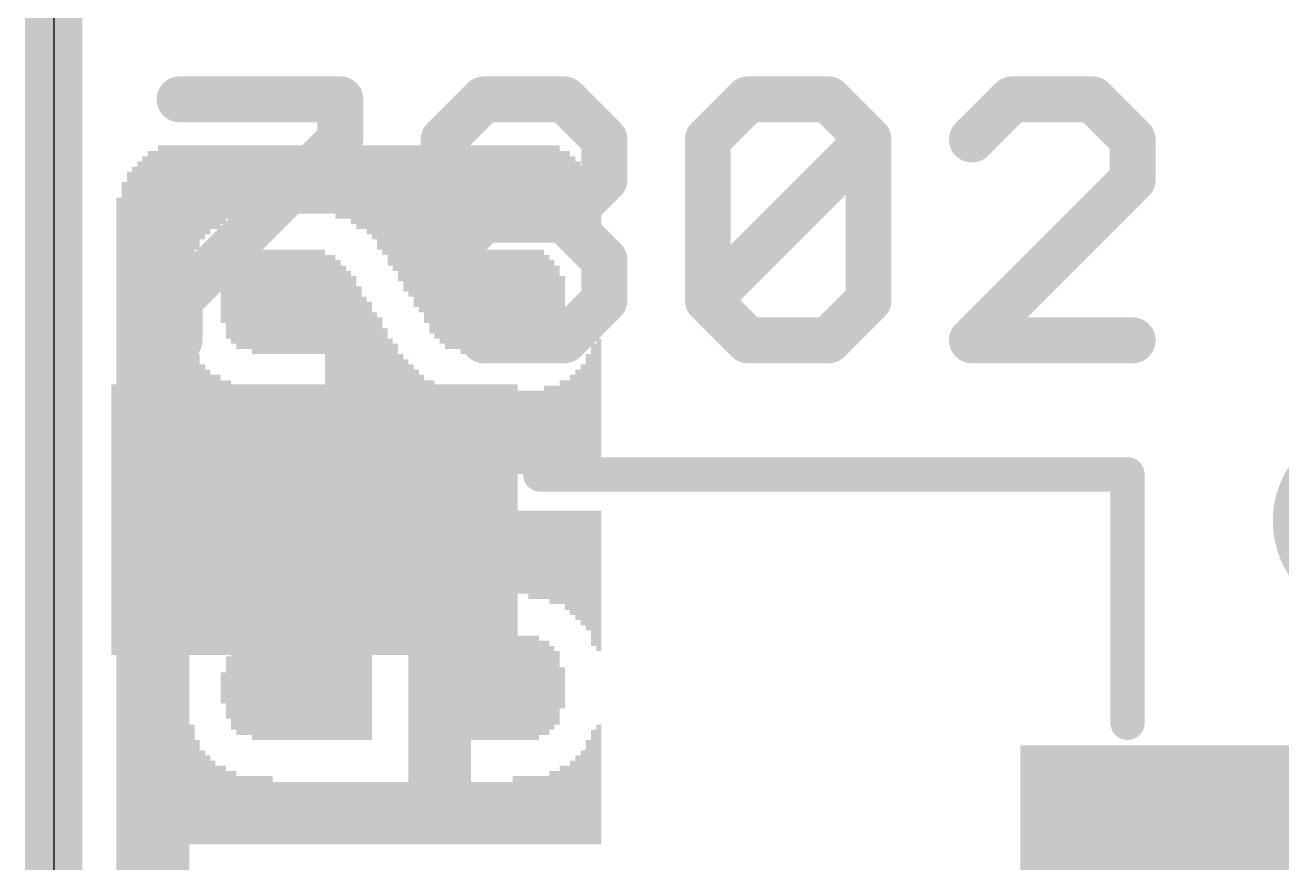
# Model space of a CAD drawing. Extents: x -9.1 to 30.1, y -12.8 to 22.4.
# Drawn here: x -5.27 to 0.29, y 8.58 to 12.29 of the extents above; entities that cross this region are included whole.
import ezdxf

# ---------------------------------------------------------------- set-up
doc = ezdxf.new("R2010")
doc.units = 0
for name, color, linetype in [('1', 12, 'CONTINUOUS'), ('16', 5, 'CONTINUOUS'), ('18', 110, 'CONTINUOUS'), ('20', 53, 'CONTINUOUS'), ('21', 40, 'CONTINUOUS'), ('22', 6, 'CONTINUOUS')]:
    doc.layers.add(name, color=color, linetype=linetype)

# ---------------------------------------------------------------- blocks, each defined once
blk = doc.blocks.new('RECT')
blk.add_solid([(-0.5, -0.5), (0.5, -0.5), (-0.5, 0.5), (0.5, 0.5)])
blk = doc.blocks.new('ROUNDV')
at = {"const_width": 0.5}
blk.add_lwpolyline([(0, -0.25, 1), (0, 0.25, 1), (0, -0.25)], format="xyb", dxfattribs=at)

msp = doc.modelspace()

# ---------------------------------------------------------------- linework, layer by layer
at = {"layer": '1', "const_width": 0.254}
msp.add_lwpolyline([(-5.1435, -4.1275), (-5.1435, 18.7325)], dxfattribs=at)
at = {"layer": '16', "const_width": 0.254}
msp.add_lwpolyline([(-5.1435, -4.1275), (-5.1435, 18.7325)], dxfattribs=at)
at = {"layer": '20'}
msp.add_line((-5.1435, 16.1925), (-5.1435, -1.5875), dxfattribs=at)
at = {"layer": '21'}
for points, const_width in [([(-4.5867, 11.9643), (-3.8749, 11.9643)], 0.2032), ([(-3.8749, 11.9643), (-3.8749, 11.7864)], 0.2032), ([(-3.4173, 11.7864), (-3.2393, 11.9643)], 0.2032), ([(-3.2393, 11.9643), (-2.8834, 11.9643)], 0.2032), ([(-2.8834, 11.9643), (-2.7055, 11.7864)], 0.2032), ([(-2.2479, 11.7864), (-2.07, 11.9643)], 0.2032), ([(-2.07, 11.9643), (-1.714, 11.9643)], 0.2032), ([(-1.714, 11.9643), (-1.5361, 11.7864)], 0.2032), ([(-0.9006, 11.9643), (-1.0785, 11.7864)], 0.2032), ([(-0.5447, 11.9643), (-0.9006, 11.9643)], 0.2032), ([(-0.3667, 11.7864), (-0.5447, 11.9643)], 0.2032), ([(-3.8749, 11.7864), (-4.5867, 11.0746)], 0.2032), ([(-3.4173, 11.6084), (-3.4173, 11.7864)], 0.2032), ([(-2.7055, 11.7864), (-2.7055, 11.6084)], 0.2032), ([(-2.2479, 11.0746), (-2.2479, 11.7864)], 0.2032), ([(-2.2479, 11.0746), (-1.5361, 11.7864)], 0.2032), ([(-1.5361, 11.7864), (-1.5361, 11.0746)], 0.2032), ([(-0.3667, 11.6084), (-0.3667, 11.7864)], 0.2032), ([(-3.2393, 11.4305), (-3.4173, 11.6084)], 0.2032), ([(-2.7055, 11.6084), (-2.8834, 11.4305)], 0.2032), ([(-1.0785, 10.8966), (-0.3667, 11.6084)], 0.2032), ([(-3.4173, 11.2525), (-3.2393, 11.4305)], 0.2032), ([(-3.2393, 11.4305), (-2.8834, 11.4305)], 0.2032), ([(-2.8834, 11.4305), (-2.7055, 11.2525)], 0.2032), ([(-3.4173, 11.0746), (-3.4173, 11.2525)], 0.2032), ([(-2.7055, 11.2525), (-2.7055, 11.0746)], 0.2032), ([(-4.5867, 11.0746), (-4.5867, 10.8966)], 0.2032), ([(-3.2393, 10.8966), (-3.4173, 11.0746)], 0.2032), ([(-2.7055, 11.0746), (-2.8834, 10.8966)], 0.2032), ([(-2.07, 10.8966), (-2.2479, 11.0746)], 0.2032), ([(-1.5361, 11.0746), (-1.714, 10.8966)], 0.2032), ([(-2.8834, 10.8966), (-3.2393, 10.8966)], 0.2032), ([(-1.714, 10.8966), (-2.07, 10.8966)], 0.2032), ([(-0.3667, 10.8966), (-1.0785, 10.8966)], 0.2032), ([(-2.9895, 10.3025), (-0.3895, 10.3025)], 0.1524), ([(-0.3895, 10.3025), (-0.3895, 9.2025)], 0.1524), ([(-4.6895, 9.4025), (-4.6895, 5.2025)], 0.1524)]:
    msp.add_lwpolyline(points, dxfattribs=dict(at, const_width=const_width))
for points, const_width in [([(-4.5867, 12.0151, 1), (-4.5867, 11.9135)], 0.1016), ([(-3.8241, 11.9643, 1), (-3.9257, 11.9643)], 0.1016), ([(-3.8749, 11.9135, 1), (-3.8749, 12.0151)], 0.1016), ([(-3.2393, 12.0151, 1), (-3.2393, 11.9135)], 0.1016), ([(-3.2034, 11.9284, 1), (-3.2753, 12.0002)], 0.1016), ([(-2.8475, 12.0002, 1), (-2.9194, 11.9284)], 0.1016), ([(-2.8834, 11.9135, 1), (-2.8834, 12.0151)], 0.1016), ([(-2.07, 12.0151, 1), (-2.07, 11.9135)], 0.1016), ([(-2.034, 11.9284, 1), (-2.1059, 12.0002)], 0.1016), ([(-1.6781, 12.0002, 1), (-1.75, 11.9284)], 0.1016), ([(-1.714, 11.9135, 1), (-1.714, 12.0151)], 0.1016), ([(-0.9006, 12.0151, 1), (-0.9006, 11.9135)], 0.1016), ([(-0.8646, 11.9284, 1), (-0.9365, 12.0002)], 0.1016), ([(-0.5087, 12.0002, 1), (-0.5806, 11.9284)], 0.1016), ([(-0.5447, 11.9135, 1), (-0.5447, 12.0151)], 0.1016), ([(-3.839, 11.7504, 1), (-3.9108, 11.8223)], 0.1016), ([(-3.3665, 11.7864, 1), (-3.4681, 11.7864)], 0.1016), ([(-3.4532, 11.8223, 1), (-3.3814, 11.7504)], 0.1016), ([(-2.6547, 11.7864, 1), (-2.7563, 11.7864)], 0.1016), ([(-2.7414, 11.7504, 1), (-2.6696, 11.8223)], 0.1016), ([(-2.1971, 11.7864, 1), (-2.2987, 11.7864)], 0.1016), ([(-2.2838, 11.8223, 1), (-2.212, 11.7504)], 0.1016), ([(-1.4853, 11.7864, 1), (-1.5869, 11.7864)], 0.1016), ([(-1.5002, 11.7504, 1), (-1.572, 11.8223)], 0.1016), ([(-1.572, 11.7504, 1), (-1.5002, 11.8223)], 0.1016), ([(-1.1144, 11.8223, 1), (-1.0426, 11.7504)], 0.1016), ([(-0.3159, 11.7864, 1), (-0.4175, 11.7864)], 0.1016), ([(-0.4026, 11.7504, 1), (-0.3308, 11.8223)], 0.1016), ([(-3.9257, 11.7864, 1), (-3.8241, 11.7864)], 0.1016), ([(-3.3814, 11.6443, 1), (-3.4532, 11.5725)], 0.1016), ([(-2.6696, 11.5725, 1), (-2.7414, 11.6443)], 0.1016), ([(-0.3308, 11.5725, 1), (-0.4026, 11.6443)], 0.1016), ([(-3.4681, 11.6084, 1), (-3.3665, 11.6084)], 0.1016), ([(-2.7563, 11.6084, 1), (-2.6547, 11.6084)], 0.1016), ([(-0.4175, 11.6084, 1), (-0.3159, 11.6084)], 0.1016), ([(-3.2393, 11.4813, 1), (-3.2393, 11.3797)], 0.1016), ([(-3.2034, 11.3945, 1), (-3.2753, 11.4664)], 0.1016), ([(-2.8475, 11.4664, 1), (-2.9194, 11.3945)], 0.1016), ([(-2.8834, 11.3797, 1), (-2.8834, 11.4813)], 0.1016), ([(-3.2753, 11.3945, 1), (-3.2034, 11.4664)], 0.1016), ([(-2.9194, 11.4664, 1), (-2.8475, 11.3945)], 0.1016), ([(-3.3665, 11.2525, 1), (-3.4681, 11.2525)], 0.1016), ([(-2.6547, 11.2525, 1), (-2.7563, 11.2525)], 0.1016), ([(-3.4532, 11.2884, 1), (-3.3814, 11.2166)], 0.1016), ([(-2.7414, 11.2166, 1), (-2.6696, 11.2884)], 0.1016), ([(-4.5359, 11.0746, 1), (-4.6375, 11.0746)], 0.1016), ([(-4.6226, 11.1105, 1), (-4.5508, 11.0386)], 0.1016), ([(-3.3814, 11.1105, 1), (-3.4532, 11.0386)], 0.1016), ([(-2.6696, 11.0386, 1), (-2.7414, 11.1105)], 0.1016), ([(-2.212, 11.1105, 1), (-2.2838, 11.0386)], 0.1016), ([(-2.2838, 11.1105, 1), (-2.212, 11.0386)], 0.1016), ([(-1.5002, 11.0386, 1), (-1.572, 11.1105)], 0.1016), ([(-3.4681, 11.0746, 1), (-3.3665, 11.0746)], 0.1016), ([(-2.7563, 11.0746, 1), (-2.6547, 11.0746)], 0.1016), ([(-2.2987, 11.0746, 1), (-2.1971, 11.0746)], 0.1016), ([(-1.5869, 11.0746, 1), (-1.4853, 11.0746)], 0.1016), ([(-3.2393, 10.9474, 1), (-3.2393, 10.8458)], 0.1016), ([(-3.2753, 10.8607, 1), (-3.2034, 10.9325)], 0.1016), ([(-2.9194, 10.9325, 1), (-2.8475, 10.8607)], 0.1016), ([(-2.8834, 10.8458, 1), (-2.8834, 10.9474)], 0.1016), ([(-2.07, 10.9474, 1), (-2.07, 10.8458)], 0.1016), ([(-2.1059, 10.8607, 1), (-2.034, 10.9325)], 0.1016), ([(-1.75, 10.9325, 1), (-1.6781, 10.8607)], 0.1016), ([(-1.714, 10.8458, 1), (-1.714, 10.9474)], 0.1016), ([(-1.0785, 10.9474, 1), (-1.0785, 10.8458)], 0.1016), ([(-1.1144, 10.9325, 1), (-1.0426, 10.8607)], 0.1016), ([(-0.3667, 10.8458, 1), (-0.3667, 10.9474)], 0.1016), ([(-4.6375, 10.8966, 1), (-4.5359, 10.8966)], 0.1016), ([(-2.9895, 10.3406, 1), (-2.9895, 10.2644)], 0.0762), ([(-0.3514, 10.3025, 1), (-0.4276, 10.3025)], 0.0762), ([(-0.3895, 10.2644, 1), (-0.3895, 10.3406)], 0.0762), ([(-4.6514, 9.4025, 1), (-4.7276, 9.4025)], 0.0762), ([(-0.4276, 9.2025, 1), (-0.3514, 9.2025)], 0.0762)]:
    msp.add_lwpolyline(points, format="xyb", dxfattribs=dict(at, const_width=const_width))

# ---------------------------------------------------------------- block references
at = {"layer": '1'}
for p, xscale, yscale in [((-3.9895, 10.1025), 1.8, 1.2), ((-0.0895, 8.8025), 1.55, 0.6)]:
    msp.add_blockref('RECT', p, dxfattribs=dict(at, xscale=xscale, yscale=yscale))
at = {"layer": '18', "xscale": 0.889, "yscale": 0.889}
msp.add_blockref('ROUNDV', (0.6985, 10.0965), dxfattribs=at)
msp.add_blockref('ROUNDV', (0.6985, 10.0965), dxfattribs=at)
at = {"layer": '22', "rotation": 270}
for p, xscale, yscale in [((-4.6702, 11.0325), 1.4554, 0.0231), ((-4.6471, 11.0325), 1.4554, 0.0231), ((-4.6239, 11.0325), 1.4554, 0.0231), ((-4.6008, 11.0325), 1.4554, 0.0231), ((-4.5777, 11.0325), 1.4554, 0.0231), ((-4.5546, 11.0325), 1.4554, 0.0231), ((-4.5315, 11.5062), 0.508, 0.0231), ((-4.5085, 11.5291), 0.4623, 0.0229), ((-4.4855, 11.5519), 0.4166, 0.0231), ((-4.4624, 11.5633), 0.3937, 0.0231), ((-4.4393, 11.5748), 0.3708, 0.0231), ((-4.4162, 11.5748), 0.3708, 0.0231), ((-4.3931, 11.5862), 0.348, 0.0231), ((-4.3699, 11.5976), 0.3251, 0.0231), ((-4.3468, 11.5976), 0.3251, 0.0231), ((-4.3237, 11.5976), 0.3251, 0.0231), ((-4.3006, 11.6091), 0.3023, 0.0231), ((-4.2775, 11.6091), 0.3023, 0.0231), ((-4.2545, 11.6091), 0.3023, 0.0229), ((-4.2315, 11.6091), 0.3023, 0.0231), ((-4.2084, 11.6091), 0.3023, 0.0231), ((-4.1853, 11.6091), 0.3023, 0.0231), ((-4.1622, 11.6091), 0.3023, 0.0231), ((-4.1391, 11.6091), 0.3023, 0.0231), ((-4.1159, 11.6091), 0.3023, 0.0231), ((-4.0928, 11.6091), 0.3023, 0.0231), ((-4.0697, 11.6091), 0.3023, 0.0231), ((-4.0466, 11.6091), 0.3023, 0.0231), ((-4.0235, 11.6091), 0.3023, 0.0231), ((-4.0005, 11.6091), 0.3023, 0.0229), ((-3.9775, 11.6091), 0.3023, 0.0231), ((-3.9544, 11.6091), 0.3023, 0.0231), ((-3.9313, 11.6091), 0.3023, 0.0231), ((-3.9082, 11.6091), 0.3023, 0.0231), ((-3.8851, 11.5976), 0.3251, 0.0231), ((-3.8619, 11.5976), 0.3251, 0.0231), ((-3.8388, 11.5976), 0.3251, 0.0231), ((-3.8157, 11.5862), 0.348, 0.0231), ((-3.7926, 11.5748), 0.3708, 0.0231), ((-3.7695, 11.5748), 0.3708, 0.0231), ((-3.7465, 11.5633), 0.3937, 0.0229), ((-3.7235, 11.5519), 0.4166, 0.0231), ((-3.7004, 11.5291), 0.4623, 0.0231), ((-3.6773, 11.5176), 0.4851, 0.0231), ((-3.6542, 11.4935), 0.5334, 0.0231), ((-3.6311, 11.4821), 0.5563, 0.0231), ((-3.6079, 11.4592), 0.602, 0.0231), ((-3.5848, 11.4364), 0.6477, 0.0231), ((-3.5617, 11.4249), 0.6706, 0.0231), ((-3.5386, 11.4021), 0.7163, 0.0231), ((-3.5155, 11.3906), 0.7391, 0.0231), ((-3.4925, 11.3665), 0.7874, 0.0229), ((-3.4695, 11.3436), 0.8331, 0.0231), ((-3.4464, 11.3322), 0.856, 0.0231), ((-3.4233, 11.3208), 0.8788, 0.0231), ((-3.4002, 11.3094), 0.9017, 0.0231), ((-3.3771, 11.3094), 0.9017, 0.0231), ((-3.3539, 11.6091), 0.3023, 0.0231), ((-3.3308, 11.6091), 0.3023, 0.0231), ((-3.3077, 11.6091), 0.3023, 0.0231), ((-3.2846, 11.6091), 0.3023, 0.0231), ((-3.2615, 11.6091), 0.3023, 0.0231), ((-3.2385, 11.6091), 0.3023, 0.0229), ((-3.2155, 11.6091), 0.3023, 0.0231), ((-3.1924, 11.6091), 0.3023, 0.0231), ((-3.1693, 11.6091), 0.3023, 0.0231), ((-3.1462, 11.6091), 0.3023, 0.0231), ((-3.1231, 11.6091), 0.3023, 0.0231), ((-3.0999, 11.6091), 0.3023, 0.0231), ((-3.0768, 11.6091), 0.3023, 0.0231), ((-3.0537, 11.6091), 0.3023, 0.0231), ((-3.0306, 11.6091), 0.3023, 0.0231), ((-3.0075, 11.6091), 0.3023, 0.0231), ((-2.9845, 11.6091), 0.3023, 0.0229), ((-2.9615, 11.5976), 0.3251, 0.0231), ((-2.9384, 11.5976), 0.3251, 0.0231), ((-2.9153, 11.5976), 0.3251, 0.0231), ((-4.7625, 10.9969), 1.3843, 0.0229), ((-4.7395, 11.0084), 1.4072, 0.0231), ((-4.7164, 11.0198), 1.43, 0.0231), ((-4.6933, 11.0198), 1.43, 0.0231), ((-2.8922, 11.5735), 0.3226, 0.0231), ((-2.8691, 11.5735), 0.3226, 0.0231), ((-2.8459, 11.5507), 0.3226, 0.0231), ((-2.8228, 11.5278), 0.3226, 0.0231), ((-4.8086, 10.9741), 1.3386, 0.0231), ((-4.7855, 10.9855), 1.3614, 0.0231), ((-2.7997, 11.5049), 0.3226, 0.0231), ((-2.7766, 11.4706), 0.3454, 0.0231), ((-4.8317, 10.9512), 1.2929, 0.0231), ((-2.7535, 11.4249), 0.3454, 0.0231), ((-4.8548, 10.9169), 1.2243, 0.0231), ((-2.7305, 11.3894), 0.3251, 0.0229), ((-4.2775, 11.0782), 0.4394, 0.0231), ((-4.2545, 11.0668), 0.4623, 0.0229), ((-4.2315, 11.0668), 0.4623, 0.0231), ((-4.2084, 11.0668), 0.4623, 0.0231), ((-4.1853, 11.0668), 0.4623, 0.0231), ((-4.1622, 11.0668), 0.4623, 0.0231), ((-4.1391, 11.0668), 0.4623, 0.0231), ((-4.1159, 11.0668), 0.4623, 0.0231), ((-4.0928, 11.0668), 0.4623, 0.0231), ((-4.0697, 11.0668), 0.4623, 0.0231), ((-4.0466, 11.0668), 0.4623, 0.0231), ((-4.0235, 11.0668), 0.4623, 0.0231), ((-4.0005, 11.0668), 0.4623, 0.0229), ((-3.9775, 11.0668), 0.4623, 0.0231), ((-3.9544, 11.0668), 0.4623, 0.0231), ((-3.3539, 11.0782), 0.4394, 0.0231), ((-3.3308, 11.0668), 0.4623, 0.0231), ((-3.3077, 11.0668), 0.4623, 0.0231), ((-3.2846, 11.0668), 0.4623, 0.0231), ((-3.2615, 11.0668), 0.4623, 0.0231), ((-3.2385, 11.0668), 0.4623, 0.0229), ((-3.2155, 11.0668), 0.4623, 0.0231), ((-3.1924, 11.0668), 0.4623, 0.0231), ((-3.1693, 11.0668), 0.4623, 0.0231), ((-3.1462, 11.0668), 0.4623, 0.0231), ((-3.1231, 11.0668), 0.4623, 0.0231), ((-3.0999, 11.0668), 0.4623, 0.0231), ((-3.0768, 11.0668), 0.4623, 0.0231), ((-3.0537, 11.0668), 0.4623, 0.0231), ((-3.0306, 11.0668), 0.4623, 0.0231), ((-3.0075, 11.0668), 0.4623, 0.0231), ((-2.9845, 11.0782), 0.4394, 0.0229), ((-4.3468, 11.0668), 0.3708, 0.0231), ((-4.3237, 11.0668), 0.4166, 0.0231), ((-4.3006, 11.0668), 0.4166, 0.0231), ((-3.9313, 10.7899), 0.9703, 0.0231), ((-3.9082, 10.7899), 0.9703, 0.0231), ((-3.8851, 10.7785), 0.9474, 0.0231), ((-2.9615, 11.0668), 0.4166, 0.0231), ((-2.9384, 11.0668), 0.3708, 0.0231), ((-4.3699, 11.0655), 0.3226, 0.0231), ((-3.8619, 10.7658), 0.922, 0.0231), ((-3.8388, 10.7544), 0.8992, 0.0231), ((-2.9153, 11.0655), 0.3226, 0.0231), ((-4.3931, 11.0655), 0.1854, 0.0231), ((-3.8157, 10.7429), 0.8763, 0.0231), ((-3.7926, 10.7201), 0.8306, 0.0231), ((-2.8922, 11.0655), 0.2311, 0.0231), ((-3.7695, 10.6972), 0.7849, 0.0231), ((-3.7465, 10.6858), 0.762, 0.0229), ((-3.7235, 10.6629), 0.7163, 0.0231), ((-3.7004, 10.6515), 0.6934, 0.0231), ((-3.6773, 10.6274), 0.6452, 0.0231), ((-4.5315, 10.6972), 0.3683, 0.0231), ((-3.6542, 10.6045), 0.5994, 0.0231), ((-3.6311, 10.5931), 0.5766, 0.0231), ((-2.7535, 10.5931), 0.5766, 0.0231), ((-2.7305, 10.6045), 0.5994, 0.0229), ((-4.5085, 10.6744), 0.3226, 0.0229), ((-3.6079, 10.5702), 0.5309, 0.0231), ((-3.5848, 10.5588), 0.508, 0.0231), ((-2.7766, 10.5702), 0.5309, 0.0231), ((-4.4855, 10.6515), 0.2769, 0.0231), ((-4.4624, 10.6401), 0.254, 0.0231), ((-4.4393, 10.6286), 0.2311, 0.0231), ((-4.4162, 10.6286), 0.2311, 0.0231), ((-3.5617, 10.5473), 0.4851, 0.0231), ((-3.5386, 10.5359), 0.4623, 0.0231), ((-3.5155, 10.5245), 0.4394, 0.0231), ((-2.8459, 10.5245), 0.4394, 0.0231), ((-2.8228, 10.5359), 0.4623, 0.0231), ((-2.7997, 10.5473), 0.4851, 0.0231), ((-4.3931, 10.6159), 0.2057, 0.0231), ((-4.3699, 10.5118), 0.414, 0.0231), ((-4.3468, 10.5004), 0.3912, 0.0231), ((-4.3237, 10.5004), 0.3912, 0.0231), ((-4.3006, 10.5004), 0.3912, 0.0231), ((-3.4925, 10.5118), 0.414, 0.0229), ((-3.4695, 10.5118), 0.414, 0.0231), ((-3.4464, 10.5004), 0.3912, 0.0231), ((-3.4233, 10.5004), 0.3912, 0.0231), ((-2.9615, 10.5004), 0.3912, 0.0231), ((-2.9384, 10.5004), 0.3912, 0.0231), ((-2.9153, 10.5004), 0.3912, 0.0231), ((-2.8922, 10.5118), 0.414, 0.0231), ((-2.8691, 10.5118), 0.414, 0.0231), ((-4.2775, 10.4889), 0.3683, 0.0231), ((-4.2545, 10.4889), 0.3683, 0.0229), ((-4.2315, 10.4889), 0.3683, 0.0231), ((-4.2084, 10.4889), 0.3683, 0.0231), ((-4.1853, 10.4889), 0.3683, 0.0231), ((-4.1622, 10.4889), 0.3683, 0.0231), ((-4.1391, 10.4889), 0.3683, 0.0231), ((-4.1159, 10.4889), 0.3683, 0.0231), ((-4.0928, 10.4889), 0.3683, 0.0231), ((-4.0697, 10.4889), 0.3683, 0.0231), ((-4.0466, 10.4889), 0.3683, 0.0231), ((-4.0235, 10.4889), 0.3683, 0.0231), ((-4.0005, 10.4889), 0.3683, 0.0229), ((-3.9775, 10.4889), 0.3683, 0.0231), ((-3.9544, 10.4889), 0.3683, 0.0231), ((-3.4002, 10.4889), 0.3683, 0.0231), ((-3.3771, 10.4889), 0.3683, 0.0231), ((-3.3539, 10.4889), 0.3683, 0.0231), ((-3.3308, 10.4889), 0.3683, 0.0231), ((-3.3077, 10.4889), 0.3683, 0.0231), ((-3.2846, 10.4889), 0.3683, 0.0231), ((-3.2615, 10.4889), 0.3683, 0.0231), ((-3.2385, 10.4889), 0.3683, 0.0229), ((-3.2155, 10.4889), 0.3683, 0.0231), ((-3.1924, 10.4889), 0.3683, 0.0231), ((-3.1693, 10.4889), 0.3683, 0.0231), ((-3.1462, 10.4889), 0.3683, 0.0231), ((-3.1231, 10.4889), 0.3683, 0.0231), ((-3.0999, 10.4889), 0.3683, 0.0231), ((-3.0768, 10.4889), 0.3683, 0.0231), ((-3.0537, 10.4889), 0.3683, 0.0231), ((-3.0306, 10.4889), 0.3683, 0.0231), ((-3.0075, 10.4889), 0.3683, 0.0231), ((-2.9845, 10.4889), 0.3683, 0.0229), ((-4.8548, 7.4981), 5.2883, 0.0231), ((-4.8317, 7.4638), 5.3569, 0.0231), ((-4.8086, 7.4409), 5.4026, 0.0231), ((-4.7855, 7.4295), 5.4254, 0.0231), ((-4.7625, 7.4181), 5.4483, 0.0229), ((-4.7395, 7.4066), 5.4712, 0.0231), ((-4.7164, 7.4066), 5.4712, 0.0231), ((-4.6933, 7.3952), 5.494, 0.0231), ((-4.6702, 7.3952), 5.494, 0.0231), ((-4.6471, 7.3825), 5.5194, 0.0231), ((-4.6239, 7.3825), 5.5194, 0.0231), ((-4.6008, 7.3825), 5.5194, 0.0231), ((-4.5777, 7.3825), 5.5194, 0.0231), ((-4.5546, 7.3825), 5.5194, 0.0231), ((-4.3699, 9.9352), 0.414, 0.0231), ((-4.3468, 9.9352), 0.414, 0.0231), ((-4.3237, 9.9466), 0.3912, 0.0231), ((-4.3006, 9.9466), 0.3912, 0.0231), ((-4.2775, 9.9466), 0.3912, 0.0231), ((-4.2545, 9.9466), 0.3912, 0.0229), ((-4.2315, 9.9581), 0.3683, 0.0231), ((-4.2084, 9.9581), 0.3683, 0.0231), ((-4.1853, 9.9581), 0.3683, 0.0231), ((-4.1622, 9.9581), 0.3683, 0.0231), ((-4.1391, 9.9581), 0.3683, 0.0231), ((-4.1159, 9.9581), 0.3683, 0.0231), ((-4.0928, 9.9581), 0.3683, 0.0231), ((-4.0697, 9.9581), 0.3683, 0.0231), ((-4.0466, 9.9581), 0.3683, 0.0231), ((-4.0235, 9.9581), 0.3683, 0.0231), ((-4.0005, 9.9581), 0.3683, 0.0229), ((-3.9775, 9.9581), 0.3683, 0.0231), ((-3.9544, 9.9581), 0.3683, 0.0231), ((-3.9313, 9.9581), 0.3683, 0.0231), ((-3.9082, 9.9581), 0.3683, 0.0231), ((-3.8851, 9.9581), 0.3683, 0.0231), ((-3.8619, 9.9581), 0.3683, 0.0231), ((-3.8388, 9.9581), 0.3683, 0.0231), ((-3.8157, 9.9581), 0.3683, 0.0231), ((-3.7926, 9.9581), 0.3683, 0.0231), ((-3.7695, 9.9581), 0.3683, 0.0231), ((-3.7465, 9.9581), 0.3683, 0.0229), ((-3.7235, 9.9581), 0.3683, 0.0231), ((-3.7004, 9.9581), 0.3683, 0.0231), ((-3.6773, 9.9581), 0.3683, 0.0231), ((-3.6542, 9.9581), 0.3683, 0.0231), ((-3.6311, 9.9581), 0.3683, 0.0231), ((-3.6079, 9.9581), 0.3683, 0.0231), ((-3.5848, 9.9581), 0.3683, 0.0231), ((-3.5617, 9.9581), 0.3683, 0.0231), ((-3.5386, 9.9581), 0.3683, 0.0231), ((-3.5155, 9.9581), 0.3683, 0.0231), ((-3.4925, 9.9581), 0.3683, 0.0229), ((-3.4695, 9.9581), 0.3683, 0.0231), ((-3.4464, 9.9581), 0.3683, 0.0231), ((-3.4233, 9.9581), 0.3683, 0.0231), ((-3.4002, 9.9581), 0.3683, 0.0231), ((-3.3771, 9.9581), 0.3683, 0.0231), ((-3.3539, 9.9581), 0.3683, 0.0231), ((-3.3308, 9.9581), 0.3683, 0.0231), ((-3.3077, 9.9581), 0.3683, 0.0231), ((-3.2846, 9.9581), 0.3683, 0.0231), ((-3.2615, 9.9581), 0.3683, 0.0231), ((-3.2385, 9.9581), 0.3683, 0.0229), ((-3.2155, 9.9581), 0.3683, 0.0231), ((-3.1924, 9.9581), 0.3683, 0.0231), ((-3.1693, 9.9581), 0.3683, 0.0231), ((-3.1462, 9.9581), 0.3683, 0.0231), ((-3.1231, 9.9581), 0.3683, 0.0231), ((-3.0999, 9.9581), 0.3683, 0.0231), ((-3.0768, 9.9581), 0.3683, 0.0231), ((-3.0537, 9.9581), 0.3683, 0.0231), ((-3.0306, 9.9466), 0.3912, 0.0231), ((-3.0075, 9.9466), 0.3912, 0.0231), ((-2.9845, 9.9466), 0.3912, 0.0229), ((-2.9615, 9.9466), 0.3912, 0.0231), ((-2.9384, 9.9352), 0.414, 0.0231), ((-2.9153, 9.9352), 0.414, 0.0231), ((-2.8922, 9.9352), 0.414, 0.0231), ((-2.8691, 9.9225), 0.4394, 0.0231), ((-2.8459, 9.9111), 0.4623, 0.0231), ((-2.8228, 9.8997), 0.4851, 0.0231), ((-2.7997, 9.8882), 0.508, 0.0231), ((-2.7766, 9.8768), 0.5309, 0.0231), ((-2.7535, 9.8425), 0.5994, 0.0231), ((-2.7305, 9.8311), 0.6223, 0.0229), ((-4.5315, 9.7384), 0.3912, 0.0231), ((-4.5085, 9.7612), 0.3454, 0.0229), ((-4.4855, 9.7841), 0.2997, 0.0231), ((-4.4624, 9.7955), 0.2769, 0.0231), ((-4.4393, 9.8069), 0.254, 0.0231), ((-4.4162, 9.8184), 0.2311, 0.0231), ((-4.3931, 9.8184), 0.2311, 0.0231), ((-4.2775, 9.3688), 0.4394, 0.0231), ((-4.2545, 9.3574), 0.4623, 0.0229), ((-4.2315, 9.3574), 0.4623, 0.0231), ((-4.2084, 9.3574), 0.4623, 0.0231), ((-4.1853, 9.3574), 0.4623, 0.0231), ((-4.1622, 9.3574), 0.4623, 0.0231), ((-4.1391, 9.3574), 0.4623, 0.0231), ((-4.1159, 9.3574), 0.4623, 0.0231), ((-4.0928, 9.3574), 0.4623, 0.0231), ((-4.0697, 9.3574), 0.4623, 0.0231), ((-4.0466, 9.3574), 0.4623, 0.0231), ((-4.0235, 9.3574), 0.4623, 0.0231), ((-4.0005, 9.3574), 0.4623, 0.0229), ((-3.9775, 9.3574), 0.4623, 0.0231), ((-3.9544, 9.3574), 0.4623, 0.0231), ((-3.9313, 9.3574), 0.4623, 0.0231), ((-3.9082, 9.3574), 0.4623, 0.0231), ((-3.8851, 9.3574), 0.4623, 0.0231), ((-3.8619, 9.3574), 0.4623, 0.0231), ((-3.8388, 9.3574), 0.4623, 0.0231), ((-3.8157, 9.3574), 0.4623, 0.0231), ((-3.7926, 9.3574), 0.4623, 0.0231), ((-3.7695, 9.3574), 0.4623, 0.0231), ((-3.7465, 9.3574), 0.4623, 0.0229), ((-3.5617, 9.1262), 0.9246, 0.0231), ((-3.5386, 9.1262), 0.9246, 0.0231), ((-3.5155, 9.1262), 0.9246, 0.0231), ((-3.4925, 9.1262), 0.9246, 0.0229), ((-3.4695, 9.1262), 0.9246, 0.0231), ((-3.4464, 9.1262), 0.9246, 0.0231), ((-3.4233, 9.1262), 0.9246, 0.0231), ((-3.4002, 9.1262), 0.9246, 0.0231), ((-3.3771, 9.1262), 0.9246, 0.0231), ((-3.3539, 9.1262), 0.9246, 0.0231), ((-3.3308, 9.1262), 0.9246, 0.0231), ((-3.3077, 9.1262), 0.9246, 0.0231), ((-3.2846, 9.3574), 0.4623, 0.0231), ((-3.2615, 9.3574), 0.4623, 0.0231), ((-3.2385, 9.3574), 0.4623, 0.0229), ((-3.2155, 9.3574), 0.4623, 0.0231), ((-3.1924, 9.3574), 0.4623, 0.0231), ((-3.1693, 9.3574), 0.4623, 0.0231), ((-3.1462, 9.3574), 0.4623, 0.0231), ((-3.1231, 9.3574), 0.4623, 0.0231), ((-3.0999, 9.3574), 0.4623, 0.0231), ((-3.0768, 9.3574), 0.4623, 0.0231), ((-3.0537, 9.3574), 0.4623, 0.0231), ((-3.0306, 9.3574), 0.4623, 0.0231), ((-3.0075, 9.3574), 0.4623, 0.0231), ((-4.3468, 9.3574), 0.3708, 0.0231), ((-4.3237, 9.3574), 0.4166, 0.0231), ((-4.3006, 9.3574), 0.4166, 0.0231), ((-2.9845, 9.3574), 0.4166, 0.0229), ((-2.9615, 9.3574), 0.4166, 0.0231), ((-2.9384, 9.3574), 0.3708, 0.0231), ((-2.9153, 9.3574), 0.3251, 0.0231), ((-4.3699, 9.3586), 0.2769, 0.0231), ((-4.3931, 9.3574), 0.1372, 0.0231), ((-2.8922, 9.3574), 0.1829, 0.0231), ((-4.5315, 8.9294), 0.5309, 0.0231), ((-2.7305, 8.9294), 0.5309, 0.0229), ((-4.5085, 8.8951), 0.4623, 0.0229), ((-2.7766, 8.8951), 0.4623, 0.0231), ((-2.7535, 8.9179), 0.508, 0.0231), ((-4.4855, 8.8722), 0.4166, 0.0231), ((-2.7997, 8.8722), 0.4166, 0.0231), ((-4.4624, 8.8608), 0.3937, 0.0231), ((-4.4393, 8.8494), 0.3708, 0.0231), ((-2.8459, 8.8494), 0.3708, 0.0231), ((-2.8228, 8.8608), 0.3937, 0.0231), ((-4.4162, 8.8379), 0.348, 0.0231), ((-4.3931, 8.8379), 0.348, 0.0231), ((-4.3699, 8.8265), 0.3251, 0.0231), ((-4.3468, 8.8265), 0.3251, 0.0231), ((-4.3237, 8.8151), 0.3023, 0.0231), ((-4.3006, 8.8151), 0.3023, 0.0231), ((-4.2775, 8.8151), 0.3023, 0.0231), ((-4.2545, 8.8151), 0.3023, 0.0229), ((-4.2315, 8.8151), 0.3023, 0.0231), ((-4.2084, 8.8151), 0.3023, 0.0231), ((-4.1853, 8.8151), 0.3023, 0.0231), ((-3.0999, 8.8151), 0.3023, 0.0231), ((-3.0768, 8.8151), 0.3023, 0.0231), ((-3.0537, 8.8151), 0.3023, 0.0231), ((-3.0306, 8.8151), 0.3023, 0.0231), ((-3.0075, 8.8151), 0.3023, 0.0231), ((-2.9845, 8.8151), 0.3023, 0.0229), ((-2.9615, 8.8151), 0.3023, 0.0231), ((-2.9384, 8.8265), 0.3251, 0.0231), ((-2.9153, 8.8265), 0.3251, 0.0231), ((-2.8922, 8.8379), 0.348, 0.0231), ((-2.8691, 8.8379), 0.348, 0.0231), ((-4.1622, 8.8024), 0.2769, 0.0231), ((-4.1391, 8.8024), 0.2769, 0.0231), ((-4.1159, 8.8024), 0.2769, 0.0231), ((-4.0928, 8.8024), 0.2769, 0.0231), ((-4.0697, 8.8024), 0.2769, 0.0231), ((-4.0466, 8.8024), 0.2769, 0.0231), ((-4.0235, 8.8024), 0.2769, 0.0231), ((-4.0005, 8.8024), 0.2769, 0.0229), ((-3.9775, 8.8024), 0.2769, 0.0231), ((-3.9544, 8.8024), 0.2769, 0.0231), ((-3.9313, 8.8024), 0.2769, 0.0231), ((-3.9082, 8.8024), 0.2769, 0.0231), ((-3.8851, 8.8024), 0.2769, 0.0231), ((-3.8619, 8.8024), 0.2769, 0.0231), ((-3.8388, 8.8024), 0.2769, 0.0231), ((-3.8157, 8.8024), 0.2769, 0.0231), ((-3.7926, 8.8024), 0.2769, 0.0231), ((-3.7695, 8.8024), 0.2769, 0.0231), ((-3.7465, 8.8024), 0.2769, 0.0229), ((-3.7235, 8.8024), 0.2769, 0.0231), ((-3.7004, 8.8024), 0.2769, 0.0231), ((-3.6773, 8.8024), 0.2769, 0.0231), ((-3.6542, 8.8024), 0.2769, 0.0231), ((-3.6311, 8.8024), 0.2769, 0.0231), ((-3.6079, 8.8024), 0.2769, 0.0231), ((-3.5848, 8.8024), 0.2769, 0.0231), ((-3.2846, 8.8024), 0.2769, 0.0231), ((-3.2615, 8.8024), 0.2769, 0.0231), ((-3.2385, 8.8024), 0.2769, 0.0229), ((-3.2155, 8.8024), 0.2769, 0.0231), ((-3.1924, 8.8024), 0.2769, 0.0231), ((-3.1693, 8.8024), 0.2769, 0.0231), ((-3.1462, 8.8024), 0.2769, 0.0231), ((-3.1231, 8.8024), 0.2769, 0.0231)]:
    msp.add_blockref('RECT', p, dxfattribs=dict(at, xscale=xscale, yscale=yscale))

doc.saveas('drawing.dxf')
